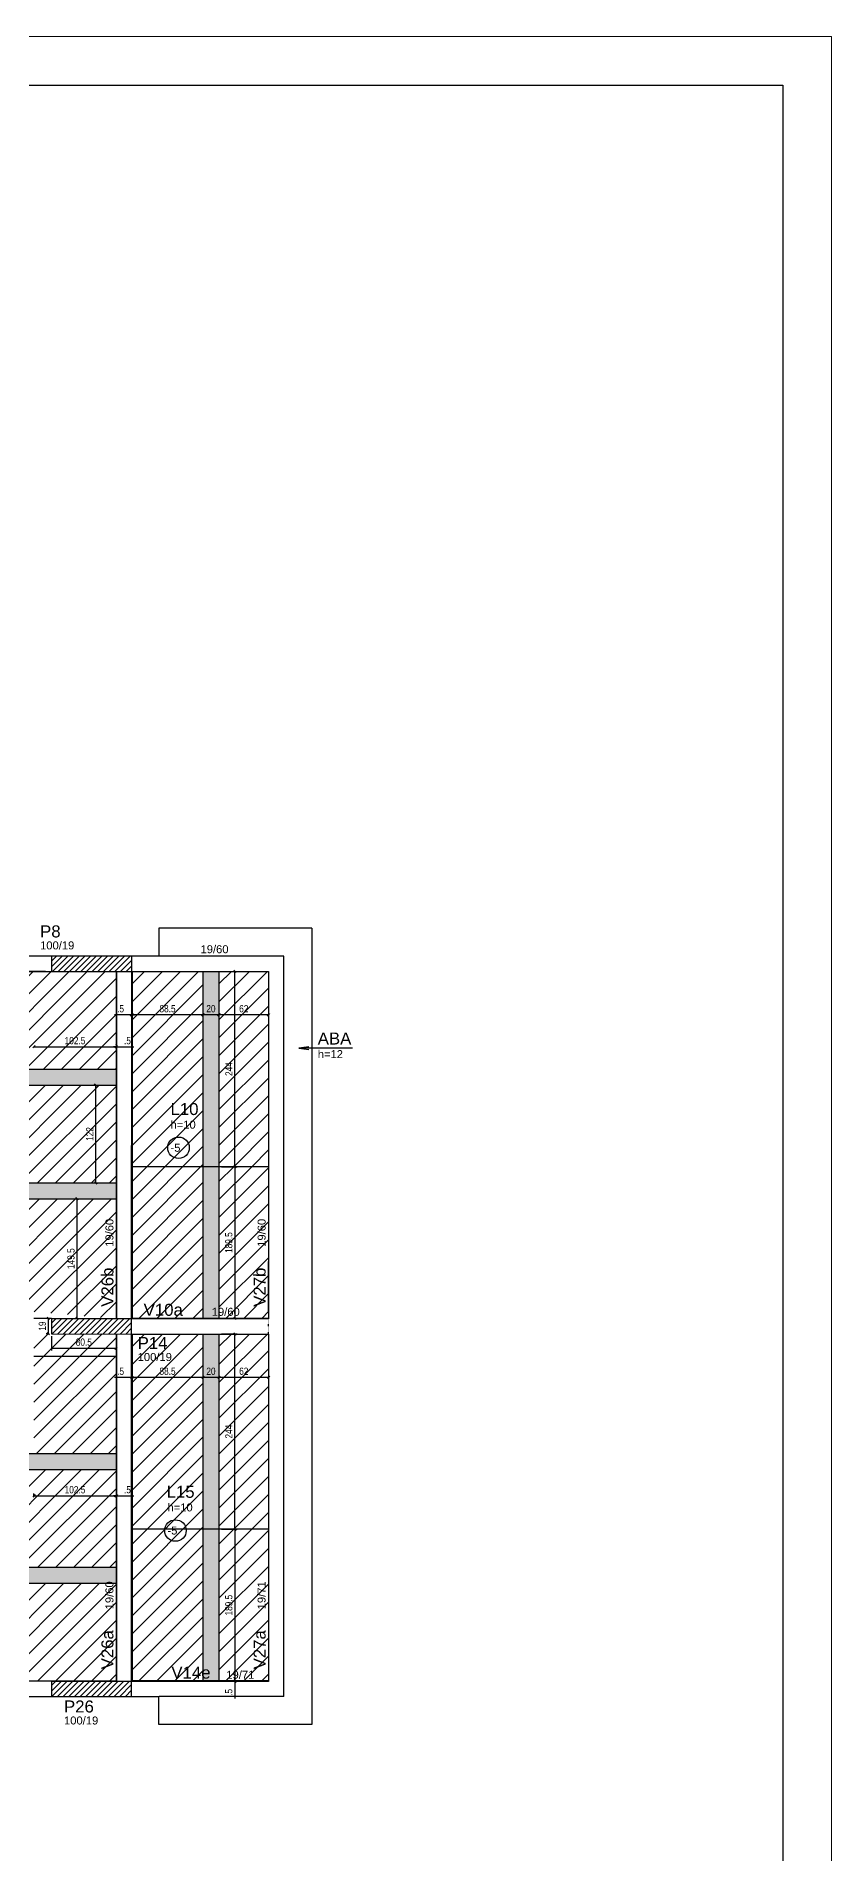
# Model space of a CAD drawing. Extents: x 1022 to 7350, y 170 to 3791.
# Drawn here: x 6357 to 7350, y 1520 to 3791 of the extents above; entities that cross this region are included whole.
import ezdxf

# ---------------------------------------------------------------- set-up
doc = ezdxf.new("R2010")
doc.units = 0
doc.linetypes.add('ESTILO_TQS_0001', pattern=[1, 0.7, -0.3])
doc.linetypes.add('ESTILO_TQS_0002', pattern=[0.4, 0.1, -0.3])
for name, color, linetype in [('3', 3, 'Continuous'), ('8', 8, 'Continuous'), ('COTA', 241, 'Continuous'), ('ES-VIGA', 3, 'Continuous'), ('L-D', 2, 'Continuous'), ('L-N', 4, 'Continuous'), ('P-D', 2, 'Continuous'), ('Painéis', 200, 'Continuous'), ('Pilares', 5, 'Continuous'), ('VIG-D', 2, 'Continuous'), ('VIG-N', 4, 'Continuous')]:
    doc.layers.add(name, color=color, linetype=linetype)
for name, color, linetype, lineweight in [('FOLHA', 255, 'Continuous', 5), ('Hachura', 251, 'Continuous', 9), ('REAPROVEITAMENTO', 251, 'Continuous', 9)]:
    doc.layers.add(name, color=color, linetype=linetype, lineweight=lineweight)
doc.styles.add('COTA TECNICA-50', font='techl___.ttf', dxfattribs={"height": 9})
doc.styles.get("Standard").update_dxf_attribs({"font": 'arial.ttf'})
doc.dimstyles.new('COTA PAINEL-50', dxfattribs={"dimtxt": 9, "dimasz": 3, "dimexe": 3, "dimexo": 3, "dimgap": 3, "dimtad": 1, "dimdec": 1, "dimzin": 12, "dimdsep": 46, "dimtxsty": 'COTA TECNICA-50', "dimblk1": 'OBLIQUE', "dimblk2": 'OBLIQUE', "dimsah": 1, "dimcen": 0.9, "dimclrd": 4, "dimclre": 4, "dimclrt": 240, "dimadec": 1, "dimazin": 3, "dimtfac": 1, "dimtdec": 1, "dimtmove": 0, "dimatfit": 3, "dimfxl": 1, "dimtolj": 1, "dimtzin": 12, "dimarcsym": 0})
pattern_1 = [(45, (-1214.97, -298.741), (-11.22532, 11.22532), [])]
pattern_2 = [(45, (-1214.97, -298.365), (-11.22532, 11.22532), [])]
pattern_3 = [(45, (-1214.97, -751.741), (-11.22532, 11.22532), [])]

# ---------------------------------------------------------------- blocks, each defined once
blk = doc.blocks.new('_Oblique')
at = {"color": 0, "linetype": 'ByBlock', "lineweight": -2}
blk.add_line((-0.5, -0.5), (0.5, 0.5), dxfattribs=at)
blk = doc.blocks.new('*D9')
at = {"layer": 'COTA', "color": 4, "lineweight": -2, "transparency": 16777216}
for p, q in [((6587.9, 2622.5), (6607.8, 2622.5)), ((6604.8, 2378.5), (6604.8, 2622.5)), ((6587.9, 2378.5), (6607.8, 2378.5))]:
    blk.add_line(p, q, dxfattribs=at)
at = {"layer": 'Defpoints', "color": 0, "transparency": 16777216}
for p in [(6584.9, 2622.5), (6604.8, 2622.5), (6584.9, 2378.5)]:
    blk.add_point(p, dxfattribs=at)
at = {"layer": 'COTA', "color": 4, "lineweight": -2, "transparency": 16777216, "xscale": 3, "yscale": 3, "zscale": 3}
for p, rotation in [((6604.8, 2622.5), 90), ((6604.8, 2378.5), 270)]:
    blk.add_blockref('_Oblique', p, dxfattribs=dict(at, rotation=rotation))
at = {"layer": 'COTA', "color": 240, "transparency": 16777216, "insert": (6597.3, 2500.5), "char_height": 9, "attachment_point": 5, "rotation": 90, "style": 'COTA TECNICA-50'}
blk.add_mtext('\\A1;244', dxfattribs=at)
blk = doc.blocks.new('*D10')
at = {"layer": 'COTA', "color": 4, "lineweight": -2, "transparency": 16777216}
blk.add_line((6646.9, 2568.3), (6584.9, 2568.3), dxfattribs=at)
at = {"layer": 'Defpoints', "color": 0, "transparency": 16777216}
for p in [(6584.9, 2568.3), (6584.9, 2568.3), (6646.9, 2568.3)]:
    blk.add_point(p, dxfattribs=at)
at = {"layer": 'COTA', "color": 4, "lineweight": -2, "transparency": 16777216, "xscale": 3, "yscale": 3, "zscale": 3, "rotation": 180}
blk.add_blockref('_Oblique', (6584.9, 2568.3), dxfattribs=at)
at = {"layer": 'COTA', "color": 4, "lineweight": -2, "transparency": 16777216, "xscale": 3, "yscale": 3, "zscale": 3}
blk.add_blockref('_Oblique', (6646.9, 2568.3), dxfattribs=at)
at = {"layer": 'COTA', "color": 240, "transparency": 16777216, "insert": (6615.9, 2575.9), "char_height": 9, "attachment_point": 5, "style": 'COTA TECNICA-50'}
blk.add_mtext('\\A1;62', dxfattribs=at)
blk = doc.blocks.new('*D13')
at = {"layer": 'COTA', "color": 4, "lineweight": -2, "transparency": 16777216}
for p, q in [((6587.9, 2378.5), (6607.8, 2378.5)), ((6604.8, 2378.5), (6604.8, 2189)), ((6587.9, 2189), (6607.8, 2189))]:
    blk.add_line(p, q, dxfattribs=at)
at = {"layer": 'Defpoints', "color": 0, "transparency": 16777216}
for p in [(6584.9, 2378.5), (6584.9, 2189), (6604.8, 2189)]:
    blk.add_point(p, dxfattribs=at)
at = {"layer": 'COTA', "color": 4, "lineweight": -2, "transparency": 16777216, "xscale": 3, "yscale": 3, "zscale": 3}
for p, rotation in [((6604.8, 2378.5), 90), ((6604.8, 2189), 270)]:
    blk.add_blockref('_Oblique', p, dxfattribs=dict(at, rotation=rotation))
at = {"layer": 'COTA', "color": 240, "transparency": 16777216, "insert": (6597.2, 2283.7), "char_height": 9, "attachment_point": 5, "rotation": 90, "style": 'COTA TECNICA-50'}
blk.add_mtext('\\A1;189.5', dxfattribs=at)
blk = doc.blocks.new('*D23')
at = {"layer": 'COTA', "color": 4, "lineweight": -2, "transparency": 16777216}
for p, q in [((6604.8, 1736), (6604.8, 1739)), ((6604.8, 1736), (6604.8, 1735.5)), ((6604.8, 1735.5), (6604.8, 1713.9))]:
    blk.add_line(p, q, dxfattribs=at)
at = {"layer": 'Defpoints', "color": 0, "transparency": 16777216}
for p in [(6604.8, 1736), (6604.8, 1735.5), (6604.8, 1735.5)]:
    blk.add_point(p, dxfattribs=at)
at = {"layer": 'COTA', "color": 4, "lineweight": -2, "transparency": 16777216, "xscale": 3, "yscale": 3, "zscale": 3}
for p, rotation in [((6604.8, 1736), 270), ((6604.8, 1735.5), 90)]:
    blk.add_blockref('_Oblique', p, dxfattribs=dict(at, rotation=rotation))
at = {"layer": 'COTA', "color": 240, "transparency": 16777216, "insert": (6597.2, 1721.7), "char_height": 9, "attachment_point": 5, "rotation": 90, "style": 'COTA TECNICA-50'}
blk.add_mtext('\\A1;.5', dxfattribs=at)
blk = doc.blocks.new('*D118')
at = {"layer": 'COTA', "color": 4, "lineweight": -2, "transparency": 16777216}
for p, q in [((6456.4, 1967.3), (6453.4, 1967.3)), ((6456.4, 1967.3), (6456.9, 1967.3)), ((6456.9, 1969.9), (6456.9, 1970.3)), ((6456.9, 1967.3), (6478.5, 1967.3))]:
    blk.add_line(p, q, dxfattribs=at)
at = {"layer": 'Defpoints', "color": 0, "transparency": 16777216}
for p in [(6456.4, 1967.3), (6456.9, 1967.3), (6456.9, 1966.9)]:
    blk.add_point(p, dxfattribs=at)
at = {"layer": 'COTA', "color": 4, "lineweight": -2, "transparency": 16777216, "xscale": 3, "yscale": 3, "zscale": 3}
blk.add_blockref('_Oblique', (6456.4, 1967.3), dxfattribs=at)
at = {"layer": 'COTA', "color": 4, "lineweight": -2, "transparency": 16777216, "xscale": 3, "yscale": 3, "zscale": 3, "rotation": 180}
blk.add_blockref('_Oblique', (6456.9, 1967.3), dxfattribs=at)
at = {"layer": 'COTA', "color": 240, "transparency": 16777216, "insert": (6470.7, 1974.9), "char_height": 9, "attachment_point": 5, "style": 'COTA TECNICA-50'}
blk.add_mtext('\\A1;.5', dxfattribs=at)
blk = doc.blocks.new('*D78')
at = {"layer": 'COTA', "color": 4, "lineweight": -2, "transparency": 16777216}
for q in [(6353.9, 1970.3), (6456.4, 1967.3)]:
    blk.add_line((6353.9, 1967.3), q, dxfattribs=at)
at = {"layer": 'Defpoints', "color": 0, "transparency": 16777216}
for p in [(6353.9, 1964.3), (6456.4, 1967.3), (6456.4, 1967.3)]:
    blk.add_point(p, dxfattribs=at)
at = {"layer": 'COTA', "color": 4, "lineweight": -2, "transparency": 16777216, "xscale": 3, "yscale": 3, "zscale": 3, "rotation": 180}
blk.add_blockref('_Oblique', (6353.9, 1967.3), dxfattribs=at)
at = {"layer": 'COTA', "color": 4, "lineweight": -2, "transparency": 16777216, "xscale": 3, "yscale": 3, "zscale": 3}
blk.add_blockref('_Oblique', (6456.4, 1967.3), dxfattribs=at)
at = {"layer": 'COTA', "color": 240, "transparency": 16777216, "insert": (6405.2, 1974.9), "char_height": 9, "attachment_point": 5, "style": 'COTA TECNICA-50'}
blk.add_mtext('\\A1;102.5', dxfattribs=at)
blk = doc.blocks.new('*D211')
at = {"layer": 'COTA', "color": 4, "lineweight": -2, "transparency": 16777216}
blk.add_line((6431.1, 2358.4), (6431.1, 2480.4), dxfattribs=at)
at = {"layer": 'Defpoints', "color": 0, "transparency": 16777216}
for p in [(6431.1, 2480.4), (6431.1, 2480.4), (6431.1, 2358.4)]:
    blk.add_point(p, dxfattribs=at)
at = {"layer": 'COTA', "color": 4, "lineweight": -2, "transparency": 16777216, "xscale": 3, "yscale": 3, "zscale": 3}
for p, rotation in [((6431.1, 2480.4), 90), ((6431.1, 2358.4), 270)]:
    blk.add_blockref('_Oblique', p, dxfattribs=dict(at, rotation=rotation))
at = {"layer": 'COTA', "color": 240, "transparency": 16777216, "insert": (6423.6, 2419.4), "char_height": 9, "attachment_point": 5, "rotation": 90, "style": 'COTA TECNICA-50'}
blk.add_mtext('\\A1;122', dxfattribs=at)
blk = doc.blocks.new('*D213')
at = {"layer": 'COTA', "color": 4, "lineweight": -2, "transparency": 16777216}
for p, q in [((6354, 2528.4), (6456.4, 2528.4)), ((6456.4, 2530.6), (6456.4, 2531.4))]:
    blk.add_line(p, q, dxfattribs=at)
at = {"layer": 'Defpoints', "color": 0, "transparency": 16777216}
for p in [(6354, 2528.4), (6456.4, 2528.4), (6456.4, 2527.6)]:
    blk.add_point(p, dxfattribs=at)
at = {"layer": 'COTA', "color": 4, "lineweight": -2, "transparency": 16777216, "xscale": 3, "yscale": 3, "zscale": 3, "rotation": 180}
blk.add_blockref('_Oblique', (6354, 2528.4), dxfattribs=at)
at = {"layer": 'COTA', "color": 4, "lineweight": -2, "transparency": 16777216, "xscale": 3, "yscale": 3, "zscale": 3}
blk.add_blockref('_Oblique', (6456.4, 2528.4), dxfattribs=at)
at = {"layer": 'COTA', "color": 240, "transparency": 16777216, "insert": (6405.2, 2536), "char_height": 9, "attachment_point": 5, "style": 'COTA TECNICA-50'}
blk.add_mtext('\\A1;102.5', dxfattribs=at)
blk = doc.blocks.new('*D177')
at = {"layer": 'COTA', "color": 4, "lineweight": -2, "transparency": 16777216}
for p, q in [((6372.9, 2188.9), (6369, 2188.9)), ((6372, 2169.9), (6372, 2188.9)), ((6372.9, 2169.9), (6369, 2169.9))]:
    blk.add_line(p, q, dxfattribs=at)
at = {"layer": 'Defpoints', "color": 0, "transparency": 16777216}
for p in [(6372, 2188.9), (6375.9, 2188.9), (6375.9, 2169.9)]:
    blk.add_point(p, dxfattribs=at)
at = {"layer": 'COTA', "color": 4, "lineweight": -2, "transparency": 16777216, "xscale": 3, "yscale": 3, "zscale": 3}
for p, rotation in [((6372, 2188.9), 90), ((6372, 2169.9), 270)]:
    blk.add_blockref('_Oblique', p, dxfattribs=dict(at, rotation=rotation))
at = {"layer": 'COTA', "color": 240, "transparency": 16777216, "insert": (6364.4, 2179.4), "char_height": 9, "attachment_point": 5, "rotation": 90, "style": 'COTA TECNICA-50'}
blk.add_mtext('\\A1;19', dxfattribs=at)
blk = doc.blocks.new('*D178')
at = {"layer": 'COTA', "color": 4, "lineweight": -2, "transparency": 16777216}
for p, q in [((6375.9, 2166.9), (6375.9, 2148.7)), ((6456.4, 2166.9), (6456.4, 2148.7)), ((6375.9, 2151.7), (6456.4, 2151.7))]:
    blk.add_line(p, q, dxfattribs=at)
at = {"layer": 'Defpoints', "color": 0, "transparency": 16777216}
for p in [(6375.9, 2169.9), (6456.4, 2169.9), (6456.4, 2151.7)]:
    blk.add_point(p, dxfattribs=at)
at = {"layer": 'COTA', "color": 4, "lineweight": -2, "transparency": 16777216, "xscale": 3, "yscale": 3, "zscale": 3, "rotation": 180}
blk.add_blockref('_Oblique', (6375.9, 2151.7), dxfattribs=at)
at = {"layer": 'COTA', "color": 4, "lineweight": -2, "transparency": 16777216, "xscale": 3, "yscale": 3, "zscale": 3}
blk.add_blockref('_Oblique', (6456.4, 2151.7), dxfattribs=at)
at = {"layer": 'COTA', "color": 240, "transparency": 16777216, "insert": (6416.2, 2159.3), "char_height": 9, "attachment_point": 5, "style": 'COTA TECNICA-50'}
blk.add_mtext('\\A1;80.5', dxfattribs=at)
blk = doc.blocks.new('*D179')
at = {"layer": 'COTA', "color": 4, "lineweight": -2, "transparency": 16777216}
blk.add_line((6407.8, 2188.9), (6407.8, 2338.4), dxfattribs=at)
at = {"layer": 'Defpoints', "color": 0, "transparency": 16777216}
for p in [(6407.8, 2338.4), (6407.8, 2338.4), (6407.8, 2188.9)]:
    blk.add_point(p, dxfattribs=at)
at = {"layer": 'COTA', "color": 4, "lineweight": -2, "transparency": 16777216, "xscale": 3, "yscale": 3, "zscale": 3}
for p, rotation in [((6407.8, 2338.4), 90), ((6407.8, 2188.9), 270)]:
    blk.add_blockref('_Oblique', p, dxfattribs=dict(at, rotation=rotation))
at = {"layer": 'COTA', "color": 240, "transparency": 16777216, "insert": (6400.2, 2263.6), "char_height": 9, "attachment_point": 5, "rotation": 90, "style": 'COTA TECNICA-50'}
blk.add_mtext('\\A1;149.5', dxfattribs=at)
blk = doc.blocks.new('*D180')
at = {"layer": 'COTA', "color": 4, "lineweight": -2, "transparency": 16777216}
for p, q in [((6584.9, 2568.3), (6564.9, 2568.3)), ((6584.9, 2571.3), (6584.9, 2571.3)), ((6564.9, 2565.4), (6564.9, 2565.3))]:
    blk.add_line(p, q, dxfattribs=at)
at = {"layer": 'Defpoints', "color": 0, "transparency": 16777216}
for p in [(6564.9, 2568.4), (6564.9, 2568.3), (6584.9, 2568.3)]:
    blk.add_point(p, dxfattribs=at)
at = {"layer": 'COTA', "color": 4, "lineweight": -2, "transparency": 16777216, "xscale": 3, "yscale": 3, "zscale": 3, "rotation": 180}
blk.add_blockref('_Oblique', (6564.9, 2568.3), dxfattribs=at)
at = {"layer": 'COTA', "color": 4, "lineweight": -2, "transparency": 16777216, "xscale": 3, "yscale": 3, "zscale": 3}
blk.add_blockref('_Oblique', (6584.9, 2568.3), dxfattribs=at)
at = {"layer": 'COTA', "color": 240, "transparency": 16777216, "insert": (6574.9, 2575.9), "char_height": 9, "attachment_point": 5, "style": 'COTA TECNICA-50'}
blk.add_mtext('\\A1;20', dxfattribs=at)
blk = doc.blocks.new('*D31')
at = {"layer": 'COTA', "color": 4, "lineweight": -2, "transparency": 16777216}
blk.add_line((6564.9, 2568.3), (6476.4, 2568.3), dxfattribs=at)
at = {"layer": 'Defpoints', "color": 0, "transparency": 16777216}
for p in [(6476.4, 2568.3), (6476.4, 2568.3), (6564.9, 2568.3)]:
    blk.add_point(p, dxfattribs=at)
at = {"layer": 'COTA', "color": 4, "lineweight": -2, "transparency": 16777216, "xscale": 3, "yscale": 3, "zscale": 3, "rotation": 180}
blk.add_blockref('_Oblique', (6476.4, 2568.3), dxfattribs=at)
at = {"layer": 'COTA', "color": 4, "lineweight": -2, "transparency": 16777216, "xscale": 3, "yscale": 3, "zscale": 3}
blk.add_blockref('_Oblique', (6564.9, 2568.3), dxfattribs=at)
at = {"layer": 'COTA', "color": 240, "transparency": 16777216, "insert": (6520.7, 2575.9), "char_height": 9, "attachment_point": 5, "style": 'COTA TECNICA-50'}
blk.add_mtext('\\A1;88.5', dxfattribs=at)
blk = doc.blocks.new('*D32')
at = {"layer": 'COTA', "color": 4, "lineweight": -2, "transparency": 16777216}
for p, q in [((6475.9, 2568.3), (6454.4, 2568.3)), ((6475.9, 2571.1), (6475.9, 2571.3)), ((6476.4, 2568.3), (6475.9, 2568.3)), ((6476.4, 2568.3), (6479.4, 2568.3))]:
    blk.add_line(p, q, dxfattribs=at)
at = {"layer": 'Defpoints', "color": 0, "transparency": 16777216}
for p in [(6475.9, 2568.3), (6475.9, 2568.1), (6476.4, 2568.3)]:
    blk.add_point(p, dxfattribs=at)
at = {"layer": 'COTA', "color": 4, "lineweight": -2, "transparency": 16777216, "xscale": 3, "yscale": 3, "zscale": 3}
blk.add_blockref('_Oblique', (6475.9, 2568.3), dxfattribs=at)
at = {"layer": 'COTA', "color": 4, "lineweight": -2, "transparency": 16777216, "xscale": 3, "yscale": 3, "zscale": 3, "rotation": 180}
blk.add_blockref('_Oblique', (6476.4, 2568.3), dxfattribs=at)
at = {"layer": 'COTA', "color": 240, "transparency": 16777216, "insert": (6462.1, 2575.9), "char_height": 9, "attachment_point": 5, "style": 'COTA TECNICA-50'}
blk.add_mtext('\\A1;.5', dxfattribs=at)
blk = doc.blocks.new('*D33')
at = {"layer": 'COTA', "color": 4, "lineweight": -2, "transparency": 16777216}
for p, q in [((6587.9, 2169.5), (6607.8, 2169.5)), ((6604.8, 1925.5), (6604.8, 2169.5)), ((6587.9, 1925.5), (6607.8, 1925.5))]:
    blk.add_line(p, q, dxfattribs=at)
at = {"layer": 'Defpoints', "color": 0, "transparency": 16777216}
for p in [(6584.9, 2169.5), (6604.8, 2169.5), (6584.9, 1925.5)]:
    blk.add_point(p, dxfattribs=at)
at = {"layer": 'COTA', "color": 4, "lineweight": -2, "transparency": 16777216, "xscale": 3, "yscale": 3, "zscale": 3}
for p, rotation in [((6604.8, 2169.5), 90), ((6604.8, 1925.5), 270)]:
    blk.add_blockref('_Oblique', p, dxfattribs=dict(at, rotation=rotation))
at = {"layer": 'COTA', "color": 240, "transparency": 16777216, "insert": (6597.3, 2047.5), "char_height": 9, "attachment_point": 5, "rotation": 90, "style": 'COTA TECNICA-50'}
blk.add_mtext('\\A1;244', dxfattribs=at)
blk = doc.blocks.new('*D34')
at = {"layer": 'COTA', "color": 4, "lineweight": -2, "transparency": 16777216}
blk.add_line((6646.9, 2115.3), (6584.9, 2115.3), dxfattribs=at)
at = {"layer": 'Defpoints', "color": 0, "transparency": 16777216}
for p in [(6584.9, 2115.3), (6584.9, 2115.3), (6646.9, 2115.3)]:
    blk.add_point(p, dxfattribs=at)
at = {"layer": 'COTA', "color": 4, "lineweight": -2, "transparency": 16777216, "xscale": 3, "yscale": 3, "zscale": 3, "rotation": 180}
blk.add_blockref('_Oblique', (6584.9, 2115.3), dxfattribs=at)
at = {"layer": 'COTA', "color": 4, "lineweight": -2, "transparency": 16777216, "xscale": 3, "yscale": 3, "zscale": 3}
blk.add_blockref('_Oblique', (6646.9, 2115.3), dxfattribs=at)
at = {"layer": 'COTA', "color": 240, "transparency": 16777216, "insert": (6615.9, 2122.9), "char_height": 9, "attachment_point": 5, "style": 'COTA TECNICA-50'}
blk.add_mtext('\\A1;62', dxfattribs=at)
blk = doc.blocks.new('*D35')
at = {"layer": 'COTA', "color": 4, "lineweight": -2, "transparency": 16777216}
for p, q in [((6587.9, 1925.5), (6607.8, 1925.5)), ((6604.8, 1925.5), (6604.8, 1736)), ((6587.9, 1736), (6607.8, 1736))]:
    blk.add_line(p, q, dxfattribs=at)
at = {"layer": 'Defpoints', "color": 0, "transparency": 16777216}
for p in [(6584.9, 1925.5), (6584.9, 1736), (6604.8, 1736)]:
    blk.add_point(p, dxfattribs=at)
at = {"layer": 'COTA', "color": 4, "lineweight": -2, "transparency": 16777216, "xscale": 3, "yscale": 3, "zscale": 3}
for p, rotation in [((6604.8, 1925.5), 90), ((6604.8, 1736), 270)]:
    blk.add_blockref('_Oblique', p, dxfattribs=dict(at, rotation=rotation))
at = {"layer": 'COTA', "color": 240, "transparency": 16777216, "insert": (6597.2, 1830.7), "char_height": 9, "attachment_point": 5, "rotation": 90, "style": 'COTA TECNICA-50'}
blk.add_mtext('\\A1;189.5', dxfattribs=at)
blk = doc.blocks.new('*D36')
at = {"layer": 'COTA', "color": 4, "lineweight": -2, "transparency": 16777216}
for p, q in [((6564.9, 2118.3), (6564.9, 2118.3)), ((6584.9, 2115.3), (6564.9, 2115.3)), ((6584.9, 2118.3), (6584.9, 2118.3))]:
    blk.add_line(p, q, dxfattribs=at)
at = {"layer": 'Defpoints', "color": 0, "transparency": 16777216}
for p in [(6564.9, 2115.3), (6564.9, 2115.3), (6584.9, 2115.3)]:
    blk.add_point(p, dxfattribs=at)
at = {"layer": 'COTA', "color": 4, "lineweight": -2, "transparency": 16777216, "xscale": 3, "yscale": 3, "zscale": 3, "rotation": 180}
blk.add_blockref('_Oblique', (6564.9, 2115.3), dxfattribs=at)
at = {"layer": 'COTA', "color": 4, "lineweight": -2, "transparency": 16777216, "xscale": 3, "yscale": 3, "zscale": 3}
blk.add_blockref('_Oblique', (6584.9, 2115.3), dxfattribs=at)
at = {"layer": 'COTA', "color": 240, "transparency": 16777216, "insert": (6574.9, 2122.9), "char_height": 9, "attachment_point": 5, "style": 'COTA TECNICA-50'}
blk.add_mtext('\\A1;20', dxfattribs=at)
blk = doc.blocks.new('*D37')
at = {"layer": 'COTA', "color": 4, "lineweight": -2, "transparency": 16777216}
blk.add_line((6564.9, 2115.3), (6476.4, 2115.3), dxfattribs=at)
at = {"layer": 'Defpoints', "color": 0, "transparency": 16777216}
for p in [(6476.4, 2115.3), (6476.4, 2115.3), (6564.9, 2115.3)]:
    blk.add_point(p, dxfattribs=at)
at = {"layer": 'COTA', "color": 4, "lineweight": -2, "transparency": 16777216, "xscale": 3, "yscale": 3, "zscale": 3, "rotation": 180}
blk.add_blockref('_Oblique', (6476.4, 2115.3), dxfattribs=at)
at = {"layer": 'COTA', "color": 4, "lineweight": -2, "transparency": 16777216, "xscale": 3, "yscale": 3, "zscale": 3}
blk.add_blockref('_Oblique', (6564.9, 2115.3), dxfattribs=at)
at = {"layer": 'COTA', "color": 240, "transparency": 16777216, "insert": (6520.7, 2122.9), "char_height": 9, "attachment_point": 5, "style": 'COTA TECNICA-50'}
blk.add_mtext('\\A1;88.5', dxfattribs=at)
blk = doc.blocks.new('*D38')
at = {"layer": 'COTA', "color": 4, "lineweight": -2, "transparency": 16777216}
for p, q in [((6475.9, 2115.3), (6454.4, 2115.3)), ((6475.9, 2118.1), (6475.9, 2118.3)), ((6476.4, 2115.3), (6475.9, 2115.3)), ((6476.4, 2115.3), (6479.4, 2115.3))]:
    blk.add_line(p, q, dxfattribs=at)
at = {"layer": 'Defpoints', "color": 0, "transparency": 16777216}
for p in [(6475.9, 2115.3), (6475.9, 2115.1), (6476.4, 2115.3)]:
    blk.add_point(p, dxfattribs=at)
at = {"layer": 'COTA', "color": 4, "lineweight": -2, "transparency": 16777216, "xscale": 3, "yscale": 3, "zscale": 3}
blk.add_blockref('_Oblique', (6475.9, 2115.3), dxfattribs=at)
at = {"layer": 'COTA', "color": 4, "lineweight": -2, "transparency": 16777216, "xscale": 3, "yscale": 3, "zscale": 3, "rotation": 180}
blk.add_blockref('_Oblique', (6476.4, 2115.3), dxfattribs=at)
at = {"layer": 'COTA', "color": 240, "transparency": 16777216, "insert": (6462.1, 2122.9), "char_height": 9, "attachment_point": 5, "style": 'COTA TECNICA-50'}
blk.add_mtext('\\A1;.5', dxfattribs=at)
blk = doc.blocks.new('*D42')
at = {"layer": 'COTA', "color": 4, "lineweight": -2, "transparency": 16777216}
for p, q in [((6456.4, 2528.4), (6453.4, 2528.4)), ((6456.4, 2528.4), (6456.9, 2528.4)), ((6456.9, 2528.4), (6478.5, 2528.4))]:
    blk.add_line(p, q, dxfattribs=at)
at = {"layer": 'Defpoints', "color": 0, "transparency": 16777216}
for p in [(6456.4, 2528.4), (6456.9, 2528.4), (6456.9, 2528.4)]:
    blk.add_point(p, dxfattribs=at)
at = {"layer": 'COTA', "color": 4, "lineweight": -2, "transparency": 16777216, "xscale": 3, "yscale": 3, "zscale": 3}
blk.add_blockref('_Oblique', (6456.4, 2528.4), dxfattribs=at)
at = {"layer": 'COTA', "color": 4, "lineweight": -2, "transparency": 16777216, "xscale": 3, "yscale": 3, "zscale": 3, "rotation": 180}
blk.add_blockref('_Oblique', (6456.9, 2528.4), dxfattribs=at)
at = {"layer": 'COTA', "color": 240, "transparency": 16777216, "insert": (6470.7, 2536), "char_height": 9, "attachment_point": 5, "style": 'COTA TECNICA-50'}
blk.add_mtext('\\A1;.5', dxfattribs=at)

msp = doc.modelspace()

# ---------------------------------------------------------------- hatches: boundary and pattern name
at = {"layer": 'Hachura', "linetype": 'ByBlock'}
h = msp.add_hatch(color=256, dxfattribs=at)
h.dxf.hatch_style = 1
h.paths.add_polyline_path([(6564.95, 2188.98), (6584.95, 2188.99), (6584.99, 2622.48), (6564.95, 2622.48)])
h = msp.add_hatch(color=256, dxfattribs=at)
h.dxf.hatch_style = 1
h.paths.add_polyline_path([(6456.45, 2480.32), (6456.45, 2500.36), (4524.45, 2500.36), (4524.45, 2480.32)])
h = msp.add_hatch(color=256, dxfattribs=at)
h.dxf.hatch_style = 1
h.paths.add_polyline_path([(6456.44, 2358.36), (6456.44, 2338.32), (4524.45, 2338.32), (4524.45, 2358.36)])
h = msp.add_hatch(color=256, dxfattribs=at)
h.dxf.hatch_style = 1
h.paths.add_polyline_path([(6564.95, 1735.98), (6584.95, 1735.99), (6584.99, 2169.48), (6564.95, 2169.48)])
h = msp.add_hatch(color=256, dxfattribs=at)
h.dxf.hatch_style = 1
h.paths.add_polyline_path([(6456.44, 2019.86), (6456.44, 1999.83), (4524.45, 1999.83), (4524.45, 2019.86)])
h = msp.add_hatch(color=256, dxfattribs=at)
h.dxf.hatch_style = 1
h.paths.add_polyline_path([(6456.44, 1877.86), (6456.44, 1857.83), (4524.45, 1857.83), (4524.45, 1877.86)])
at = {"layer": 'REAPROVEITAMENTO', "linetype": 'ByBlock'}
h = msp.add_hatch(dxfattribs=at)
h.set_pattern_fill('ANSI31', color=256, scale=5, style=2)
h.set_pattern_definition(pattern_2)
h.paths.add_polyline_path([(6456.95, 2622.36), (4524.45, 2622.36), (4524.45, 2571.36), (4524.45, 2500.36), (6456.95, 2500.36)])
h = msp.add_hatch(dxfattribs=at)
h.set_pattern_fill('ANSI31', color=256, scale=5, style=2)
h.set_pattern_definition([(45, (-1323.474, -298.741), (-11.22532, 11.22532), [])])
h.paths.add_polyline_path([(6476.45, 2188.98), (6564.95, 2188.98), (6564.95, 2622.48), (6476.45, 2622.48)])
h = msp.add_hatch(dxfattribs=at)
h.set_pattern_fill('ANSI31', color=256, scale=5, style=2)
h.set_pattern_definition(pattern_1)
h.paths.add_polyline_path([(6584.95, 2378.48), (6646.95, 2378.48), (6646.95, 2622.48), (6584.95, 2622.48)])
h = msp.add_hatch(dxfattribs=at)
h.set_pattern_fill('ANSI31', color=256, scale=5, style=2)
h.set_pattern_definition(pattern_2)
h.paths.add_polyline_path([(6456.95, 2480.36), (4524.45, 2480.36), (4524.45, 2473.86), (4524.45, 2358.36), (6456.95, 2358.36)])
h = msp.add_hatch(dxfattribs=at)
h.set_pattern_fill('ANSI31', color=256, scale=5, style=2)
h.set_pattern_definition(pattern_1)
h.paths.add_polyline_path([(6584.95, 2378.48), (6646.95, 2378.48), (6646.95, 2188.99), (6584.95, 2188.99)])
h = msp.add_hatch(dxfattribs=at)
h.set_pattern_fill('ANSI31', color=256, scale=5, style=2)
h.set_pattern_definition(pattern_2)
h.paths.add_polyline_path([(6456.45, 2338.36), (6109.94, 2338.36), (6109.94, 2274.86), (6128.95, 2274.86), (6128.95, 2216.36), (6456.41, 2188.49)])
h.paths.add_polyline_path([(6152.81, 2230.37), (6152.81, 2261.46), (6134.28, 2261.46), (6134.28, 2230.37)], flags=16)
h.paths.add_polyline_path([(6110.95, 2287.69), (6127.42, 2287.69), (6127.42, 2306.22), (6110.95, 2306.22)], flags=16)
h.paths.add_polyline_path([(6218.5, 2317.17), (6245.66, 2317.17), (6245.66, 2335.7), (6218.5, 2335.7)], flags=16)
h = msp.add_hatch(dxfattribs=at)
h.set_pattern_fill('ANSI31', color=256, scale=5, style=2)
h.set_pattern_definition(pattern_2)
h.paths.add_polyline_path([(6456.44, 2169.49), (6353.94, 2169.49), (6353.94, 2019.86), (6456.44, 2019.86)])
h = msp.add_hatch(dxfattribs=at)
h.set_pattern_fill('ANSI31', color=256, scale=5, style=2)
h.set_pattern_definition([(45, (-1323.474, -751.741), (-11.22532, 11.22532), [])])
h.paths.add_polyline_path([(6476.45, 1735.98), (6564.95, 1735.98), (6564.95, 2169.48), (6476.45, 2169.48)])
h = msp.add_hatch(dxfattribs=at)
h.set_pattern_fill('ANSI31', color=256, scale=5, style=2)
h.set_pattern_definition(pattern_3)
h.paths.add_polyline_path([(6584.95, 1925.48), (6646.95, 1925.48), (6646.95, 2169.48), (6584.95, 2169.48)])
h = msp.add_hatch(dxfattribs=at)
h.set_pattern_fill('ANSI31', color=256, scale=5, style=2)
h.set_pattern_definition([(45, (-1214.969, -778.86), (-11.22532, 11.22532), [])])
h.paths.add_polyline_path([(6456.44, 1999.86), (4524.45, 1999.86), (4524.45, 1993.36), (4524.45, 1877.86), (6456.44, 1877.86)])
h = msp.add_hatch(dxfattribs=at)
h.set_pattern_fill('ANSI31', color=256, scale=5, style=2)
h.set_pattern_definition(pattern_3)
h.paths.add_polyline_path([(6584.95, 1925.48), (6646.95, 1925.48), (6646.95, 1735.99), (6584.95, 1735.99)])
h = msp.add_hatch(dxfattribs=at)
h.set_pattern_fill('ANSI31', color=256, scale=5, style=2)
h.set_pattern_definition([(45, (-1214.969, -920.86), (-11.22532, 11.22532), [])])
h.paths.add_polyline_path([(4524.45, 1857.86), (4524.45, 1735.86), (6456.44, 1735.86), (6456.44, 1857.86)])

# ---------------------------------------------------------------- linework, layer by layer
at = {"color": 30}
for p, q in [((1174.16, 3729.88), (7288.84, 3729.88)), ((7288.84, 3729.88), (7288.84, 230.56))]:
    msp.add_line(p, q, dxfattribs=at)
at = {"layer": '3', "linetype": 'Continuous'}
for centre in [(6534.43, 2402.18), (6530.61, 1923.93)]:
    msp.add_circle(centre, 13.42, dxfattribs=at)
at = {"layer": '8', "linetype": 'Continuous'}
for p, q in [((6700.95, 2676.46), (6700.95, 2676.46)), ((6700.95, 2676.46), (6700.95, 2676.46)), ((6700.95, 2676.46), (6700.95, 2676.46)), ((6700.95, 2676.46), (6700.95, 2676.46)), ((6375.95, 2628.41), (6389.03, 2641.49)), ((6375.95, 2635.48), (6381.95, 2641.49)), ((6375.95, 2641.49), (6375.95, 2641.49)), ((6375.95, 2641.49), (6375.95, 2641.49)), ((6377.1, 2622.49), (6396.1, 2641.49)), ((6384.17, 2622.49), (6403.17, 2641.49)), ((6391.24, 2622.49), (6410.24, 2641.49)), ((6398.31, 2622.49), (6417.31, 2641.49)), ((6405.38, 2622.49), (6424.38, 2641.49)), ((6412.45, 2622.49), (6431.45, 2641.49)), ((6419.52, 2622.49), (6438.52, 2641.49)), ((6426.59, 2622.49), (6445.59, 2641.49)), ((6433.66, 2622.49), (6452.67, 2641.49)), ((6440.74, 2622.49), (6459.74, 2641.48)), ((6447.81, 2622.49), (6466.81, 2641.48)), ((6454.88, 2622.49), (6473.88, 2641.48)), ((6461.95, 2622.48), (6475.95, 2636.48)), ((6665.95, 2641.47), (6665.95, 2641.47)), ((6665.95, 2641.47), (6665.95, 2641.47)), ((6665.95, 2641.47), (6665.95, 2641.47)), ((6368.45, 2622.49), (6317.09, 2622.5)), ((6375.95, 2622.49), (6375.95, 2622.49)), ((6425.95, 2631.99), (6425.95, 2631.99)), ((6469.02, 2622.48), (6475.95, 2629.41)), ((6487.94, 2622.48), (6487.94, 2622.48)), ((6456.93, 2438.93), (6456.93, 2502.02)), ((6456.92, 2299.21), (6456.92, 2328.18)), ((6456.92, 2291.71), (6456.92, 2291.71)), ((6475.91, 2195.98), (6475.92, 2259.89)), ((6646.91, 2195.97), (6646.91, 2259.88)), ((6375.91, 2175.87), (6388.54, 2188.49)), ((6375.91, 2182.94), (6381.47, 2188.49)), ((6375.91, 2188.49), (6375.91, 2188.49)), ((6375.91, 2188.49), (6375.91, 2188.49)), ((6376.61, 2169.49), (6395.61, 2188.49)), ((6383.68, 2169.49), (6402.68, 2188.49)), ((6390.75, 2169.49), (6409.75, 2188.49)), ((6397.82, 2169.49), (6416.82, 2188.49)), ((6404.89, 2169.49), (6423.89, 2188.49)), ((6411.96, 2169.49), (6430.96, 2188.49)), ((6419.03, 2169.49), (6438.03, 2188.49)), ((6426.1, 2169.49), (6445.1, 2188.49)), ((6433.17, 2169.49), (6452.18, 2188.49)), ((6440.25, 2169.49), (6459.25, 2188.48)), ((6447.32, 2169.49), (6466.32, 2188.48)), ((6454.39, 2169.49), (6473.39, 2188.48)), ((6461.46, 2169.48), (6475.91, 2183.93)), ((6475.91, 2188.48), (6475.91, 2188.48)), ((6375.91, 2169.49), (6375.91, 2169.49)), ((6375.91, 2169.49), (6375.91, 2169.49)), ((6425.91, 2178.99), (6425.91, 2178.99)), ((6468.53, 2169.48), (6475.91, 2176.86)), ((6475.6, 2169.48), (6475.91, 2169.79)), ((6375.87, 1723.32), (6388.05, 1735.49)), ((6375.87, 1730.39), (6380.98, 1735.49)), ((6375.87, 1735.49), (6375.87, 1735.49)), ((6376.12, 1716.49), (6395.12, 1735.49)), ((6383.19, 1716.49), (6402.19, 1735.49)), ((6390.26, 1716.49), (6409.26, 1735.49)), ((6397.33, 1716.49), (6416.33, 1735.49)), ((6404.4, 1716.49), (6423.4, 1735.49)), ((6411.47, 1716.49), (6430.47, 1735.49)), ((6418.54, 1716.49), (6437.54, 1735.49)), ((6425.61, 1716.49), (6444.61, 1735.49)), ((6425.87, 1725.99), (6425.87, 1725.99)), ((6432.68, 1716.49), (6451.69, 1735.49)), ((6439.76, 1716.49), (6458.76, 1735.48)), ((6446.83, 1716.49), (6465.83, 1735.48)), ((6453.9, 1716.49), (6472.9, 1735.48)), ((6460.97, 1716.48), (6475.87, 1731.38)), ((6375.87, 1716.49), (6375.87, 1716.49)), ((6375.87, 1716.49), (6375.87, 1716.49)), ((6468.04, 1716.48), (6475.87, 1724.31)), ((6475.11, 1716.48), (6475.87, 1717.24)), ((6475.87, 1716.48), (6475.87, 1716.48)), ((6475.87, 1716.48), (6475.87, 1716.48)), ((6665.87, 1716.47), (6665.87, 1716.47)), ((6665.87, 1716.47), (6665.87, 1716.47)), ((6665.87, 1716.47), (6665.87, 1716.47)), ((6665.87, 1716.47), (6665.87, 1716.47)), ((6509.87, 1681.48), (6509.87, 1681.48)), ((6509.87, 1681.48), (6509.87, 1681.48)), ((6700.87, 1681.47), (6700.87, 1681.47)), ((6700.87, 1681.47), (6700.87, 1681.47)), ((6700.87, 1681.47), (6700.87, 1681.47))]:
    msp.add_line(p, q, dxfattribs=at)
msp.add_lwpolyline([(6751.61, 2526.67), (6684.67, 2526.68), (6697.06, 2528.31), (6684.67, 2526.68), (6697.06, 2525.05)], dxfattribs=at)
at = {"layer": 'ES-VIGA', "linetype": 'Continuous'}
for p, q in [((6700.95, 2676.46), (6509.95, 2676.48)), ((6509.95, 2676.48), (6509.95, 2641.48)), ((6700.95, 2676.46), (6700.87, 1681.47)), ((6509.95, 2641.48), (6509.95, 2641.48)), ((6646.91, 2188.47), (6646.91, 2188.47)), ((6646.91, 2188.47), (6646.91, 2188.47)), ((6646.91, 2188.47), (6646.91, 2188.47)), ((6646.91, 2169.47), (6646.91, 2169.47)), ((6646.91, 2169.47), (6646.91, 2169.47)), ((6509.87, 1681.48), (6509.87, 1716.48)), ((6700.87, 1681.47), (6509.87, 1681.48))]:
    msp.add_line(p, q, dxfattribs=at)
at = {"layer": 'ES-VIGA', "linetype": 'ESTILO_TQS_0001'}
for p, q in [((6665.95, 2641.47), (6509.95, 2641.48)), ((6665.87, 1716.47), (6509.87, 1716.48))]:
    msp.add_line(p, q, dxfattribs=at)
at = {"layer": 'ES-VIGA', "linetype": 'ESTILO_TQS_0002'}
msp.add_line((6646.91, 2169.47), (6646.91, 2188.47), dxfattribs=at)
at = {"layer": 'ES-VIGA', "linetype": 'Continuous'}
for points in [[(6375.95, 2641.49), (5985.45, 2641.52)], [(6509.95, 2641.48), (6475.95, 2641.48)], [(5985.45, 2622.52), (6375.95, 2622.49)], [(6456.94, 2622.48), (6456.91, 2188.49)], [(6475.91, 2188.48), (6475.94, 2622.48)], [(6475.95, 2622.48), (6646.95, 2622.47)], [(6646.95, 2622.47), (6646.91, 2188.47)], [(6646.91, 2188.47), (6475.91, 2188.48)], [(6456.91, 2169.49), (6456.87, 1735.48)], [(6475.87, 1735.48), (6475.91, 2169.48)], [(6475.91, 2169.48), (6646.91, 2169.47)], [(6646.91, 2169.47), (6646.87, 1735.47)], [(6375.87, 1735.49), (5985.38, 1735.52)], [(6646.87, 1735.47), (6475.87, 1735.48)], [(5985.37, 1716.52), (6375.87, 1716.49)], [(6475.87, 1716.48), (6509.87, 1716.48)]]:
    msp.add_lwpolyline(points, dxfattribs=at)
at = {"layer": 'ES-VIGA', "linetype": 'ESTILO_TQS_0001'}
for points in [[(6665.91, 2178.97), (6665.95, 2641.47)], [(6665.87, 1716.47), (6665.91, 2178.97)]]:
    msp.add_lwpolyline(points, dxfattribs=at)
at = {"layer": 'FOLHA'}
for p, q in [((1021.75, 3790.85), (7349.8, 3790.85)), ((7349.8, 3790.85), (7349.8, 169.59))]:
    msp.add_line(p, q, dxfattribs=at)
at = {"layer": 'Painéis'}
for p, q in [((4524.45, 2622.36), (6456.94, 2622.36)), ((6456.45, 2622.36), (6456.41, 2188.49)), ((6476.44, 2622.48), (6476.44, 2188.98)), ((6564.95, 2622.48), (6564.95, 2188.98)), ((6584.95, 2622.48), (6584.95, 2188.98)), ((6646.95, 2622.48), (6646.95, 2188.98)), ((6226.44, 2500.36), (6456.45, 2500.36)), ((6226.44, 2480.36), (6456.45, 2480.36)), ((6646.95, 2378.48), (6475.94, 2378.48)), ((4524.45, 2358.36), (6456.44, 2358.36)), ((6109.95, 2358.36), (6456.45, 2358.36)), ((4524.45, 2338.36), (6456.44, 2338.36)), ((6375.95, 2188.86), (6353.94, 2188.86)), ((6646.95, 2188.98), (6476.44, 2188.98)), ((6456.44, 2169.86), (6456.44, 1735.86)), ((6476.44, 2169.48), (6476.44, 1735.98)), ((6564.95, 2169.48), (6564.95, 1735.98)), ((6584.95, 2169.48), (6584.95, 1735.98)), ((6646.95, 2169.48), (6646.95, 1735.98)), ((6353.94, 2141.86), (6456.44, 2141.86)), ((6456.44, 2019.86), (4524.45, 2019.86)), ((6456.44, 1999.86), (4524.45, 1999.86)), ((6646.95, 1925.48), (6475.94, 1925.48)), ((6456.44, 1877.86), (4524.45, 1877.86)), ((6456.44, 1857.86), (4524.45, 1857.86)), ((6456.94, 1735.86), (4531.45, 1735.86)), ((6646.95, 1735.98), (6476.44, 1735.98))]:
    msp.add_line(p, q, dxfattribs=at)
at = {"layer": 'Pilares', "linetype": 'Continuous'}
for points in [[(6375.95, 2622.49), (6475.95, 2622.48), (6475.95, 2641.48), (6375.95, 2641.49), (6375.95, 2622.49)], [(6375.91, 2169.49), (6475.91, 2169.48), (6475.91, 2188.48), (6375.91, 2188.49), (6375.91, 2169.49)], [(6375.87, 1716.49), (6475.87, 1716.48), (6475.87, 1735.48), (6375.87, 1735.49), (6375.87, 1716.49)]]:
    msp.add_lwpolyline(points, dxfattribs=at)

# ---------------------------------------------------------------- texts
at = {"layer": 'L-D', "linetype": 'Continuous'}
for p in [(6524.43, 2426.08), (6520.62, 1947.83)]:
    msp.add_text('h=10', height=10, rotation=359.99518, dxfattribs=at).set_placement(p)
at = {"layer": 'L-N', "linetype": 'Continuous'}
for s, p in [('P8', (6361.61, 2665.03)), ('L10', (6524.43, 2443.08)), ('P14', (6483.41, 2150.73)), ('L15', (6519.52, 1964.83)), ('P26', (6391.47, 1696.6))]:
    msp.add_text(s, height=15, rotation=359.99518, dxfattribs=at).set_placement(p)
at = {"layer": 'P-D', "linetype": 'Continuous'}
for p in [(6361.61, 2650.03), (6483.41, 2135.73), (6391.47, 1681.6)]:
    msp.add_text('100/19', height=10, rotation=359.99518, dxfattribs=at).set_placement(p)
at = {"layer": 'VIG-D', "linetype": 'Continuous'}
for s, rotation, p in [('19/60', 359.99518, (6561.94, 2645.23)), ('h=12', 359.99518, (6708.24, 2514.18)), ('-5', 359.99518, (6524.43, 2397.18)), ('19/60', 89.99518, (6453.17, 2278.49)), ('19/60', 89.99518, (6643.17, 2278.47)), ('19/60', 359.99518, (6575.91, 2192.22)), ('-5', 359.99518, (6520.61, 1918.93)), ('19/60', 89.99518, (6453.13, 1825.49)), ('19/71', 89.99518, (6643.13, 1825.47)), ('19/71', 359.99518, (6594.12, 1738.66))]:
    msp.add_text(s, height=10, rotation=rotation, dxfattribs=at).set_placement(p)
at = {"layer": 'VIG-N', "linetype": 'Continuous'}
for s, rotation, p in [('ABA', 359.99518, (6708.24, 2531.18)), ('V26b', 89.99518, (6453.16, 2203.49)), ('V27b', 89.99518, (6643.16, 2203.47)), ('V10a', 359.99518, (6490.91, 2192.23)), ('V26a', 89.99518, (6453.12, 1750.49)), ('V27a', 89.99518, (6643.12, 1750.47)), ('V14e', 359.99518, (6525.49, 1738.95))]:
    msp.add_text(s, height=15, rotation=rotation, dxfattribs=at).set_placement(p)

# ---------------------------------------------------------------- dimensions: what is measured, and where the dimension line sits
at = {"layer": 'COTA'}
for base, p1, p2, picture, middle in [((6604.83, 2622.48), (6584.95, 2378.48), (6584.95, 2622.48), '*D9', (6597.26, 2500.48)), ((6431.11, 2480.36), (6431.11, 2358.36), (6431.11, 2480.36), '*D211', (6423.56, 2419.36)), ((6604.83, 2188.99), (6584.95, 2378.48), (6584.95, 2188.99), '*D13', (6597.2, 2283.73)), ((6407.81, 2338.36), (6407.81, 2188.86), (6407.81, 2338.36), '*D179', (6400.19, 2263.61)), ((6371.98, 2188.86), (6375.95, 2169.86), (6375.95, 2188.86), '*D177', (6364.4, 2179.36)), ((6604.83, 2169.48), (6584.95, 1925.48), (6584.95, 2169.48), '*D33', (6597.26, 2047.48)), ((6604.83, 1735.99), (6584.95, 1925.48), (6584.95, 1735.99), '*D35', (6597.2, 1830.73)), ((6604.83, 1735.48), (6604.83, 1735.99), (6604.83, 1735.48), '*D23', (6597.23, 1721.69))]:
    dim = msp.add_linear_dim(base=base, p1=p1, p2=p2, angle=90, dimstyle='COTA PAINEL-50', dxfattribs=at)
    dim.commit()
    dim.dimension.update_dxf_attribs({"geometry": picture, "text_midpoint": middle})
for base, p1, p2, picture, middle in [((6475.94, 2568.32), (6476.44, 2568.32), (6475.94, 2568.13), '*D32', (6462.15, 2575.92)), ((6476.44, 2568.32), (6564.95, 2568.32), (6476.44, 2568.32), '*D31', (6520.7, 2575.94)), ((6564.95, 2568.32), (6584.95, 2568.32), (6564.95, 2568.38), '*D180', (6574.95, 2575.91)), ((6584.95, 2568.32), (6646.95, 2568.32), (6584.95, 2568.32), '*D10', (6615.95, 2575.91)), ((6456.44, 2528.36), (6353.95, 2528.36), (6456.44, 2527.63), '*D213', (6405.19, 2535.96)), ((6456.95, 2528.36), (6456.45, 2528.36), (6456.95, 2528.36), '*D42', (6470.74, 2535.96)), ((6456.44, 2151.69), (6375.95, 2169.86), (6456.44, 2169.86), '*D178', (6416.19, 2159.31)), ((6475.94, 2115.32), (6476.44, 2115.32), (6475.94, 2115.13), '*D38', (6462.15, 2122.92)), ((6476.44, 2115.32), (6564.95, 2115.32), (6476.44, 2115.32), '*D37', (6520.7, 2122.94)), ((6564.95, 2115.32), (6584.95, 2115.32), (6564.95, 2115.32), '*D36', (6574.95, 2122.91)), ((6584.95, 2115.32), (6646.95, 2115.32), (6584.95, 2115.32), '*D34', (6615.95, 2122.91)), ((6456.94, 1967.33), (6456.44, 1967.33), (6456.94, 1966.86), '*D118', (6470.73, 1974.93))]:
    dim = msp.add_linear_dim(base=base, p1=p1, p2=p2, dimstyle='COTA PAINEL-50', dxfattribs=at)
    dim.commit()
    dim.dimension.update_dxf_attribs({"geometry": picture, "text_midpoint": middle})
dim = msp.add_linear_dim(base=(6456.44, 1967.33), p1=(6353.94, 1964.33), p2=(6456.44, 1967.33), dimstyle='COTA PAINEL-50', override={"dimtmove": 1}, dxfattribs=at)
dim.commit()
dim.dimension.update_dxf_attribs({"geometry": '*D78', "text_midpoint": (6405.19, 1974.93)})

doc.saveas('drawing.dxf')
